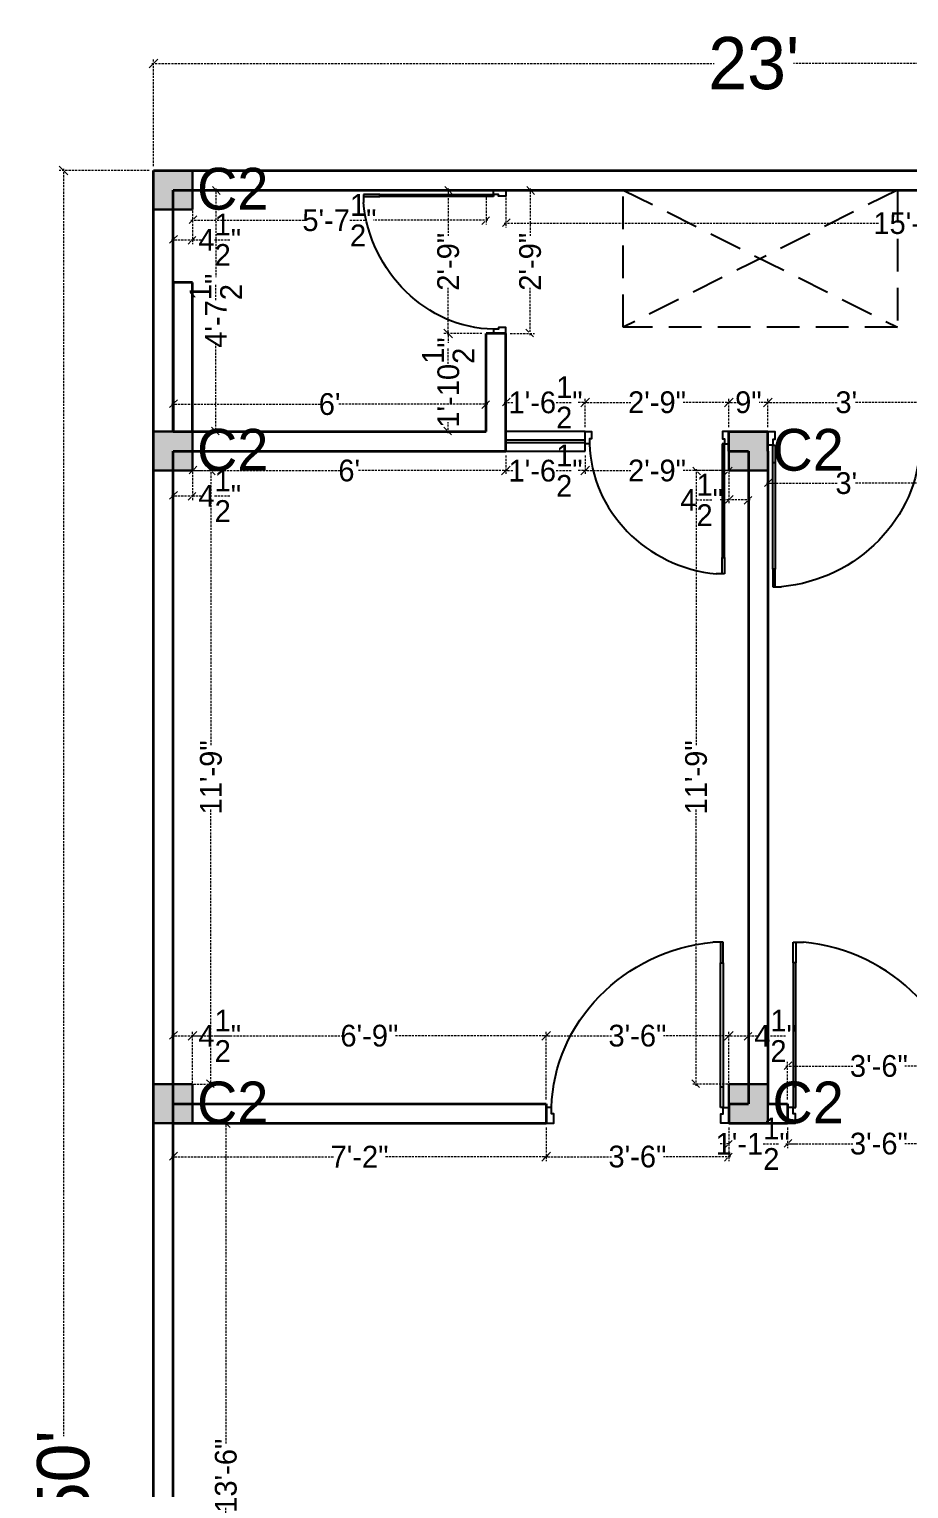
# Model space of a CAD drawing. Header units: millimetres. Extents: x -6808 to 215771, y -89660 to -16303.
# Drawn here: x 106639.7 to 106841.8, y -49730.4 to -49395 of the extents above; entities that cross this region are included whole.
import ezdxf

# ---------------------------------------------------------------- set-up
doc = ezdxf.new("R2010")
doc.units = ezdxf.units.MM
doc.header["$PDMODE"] = 35
doc.linetypes.add('ACAD_ISO10W100', pattern=[18, 12, -3, 0, -3])
doc.linetypes.add('DASHED', pattern=[0.75, 0.5, -0.25])
doc.layers.get('0').update_dxf_attribs({"color": 8})
for name, color, linetype, lineweight in [('col.center', 5, 'ACAD_ISO10W100', 15), ('column', 5, 'Continuous', 30), ('dim2', 6, 'Continuous', 20), ('Projection', 190, 'DASHED', 25), ('wall', 7, 'Continuous', 35), ('wokg dim', 152, 'DASHED', 18)]:
    doc.layers.add(name, color=color, linetype=linetype, lineweight=lineweight)
doc.layers.add('NET 01', color=8, linetype='Continuous')
doc.layers.add('WIN', color=5, linetype='Continuous')
doc.styles.add('SAJ', font='eurr____.ttf')
doc.dimstyles.new('SAJ', dxfattribs={"dimtxt": 5, "dimasz": 2, "dimexe": 1, "dimexo": 1, "dimgap": 0.09375, "dimtad": 0, "dimdec": 1, "dimzin": 0, "dimdsep": 46, "dimlunit": 4, "dimtxsty": 'SAJ', "dimblk": 'OBLIQUE', "dimcen": 0.125, "dimdle": 0.375, "dimadec": 0, "dimazin": 0, "dimtfac": 1, "dimtdec": 1, "dimtofl": 0, "dimtmove": 0, "dimatfit": 3, "dimldrblk": 'OBLIQUE', "dimfxl": 1, "dimtolj": 1, "dimtzin": 0, "dimlwd": 5, "dimlwe": 5, "dimarcsym": 1})

# ---------------------------------------------------------------- blocks, each defined once
blk = doc.blocks.new('QEWFWE')
at = {"layer": 'NET 01'}
for p, q in [((238503.45, 15011.85), (238503.45, 15015.77)), ((238503.45, 15015.77), (238505.41, 15015.77)), ((238503.98, 15015.77), (238503.98, 15011.85)), ((238503.98, 15011.85), (238503.45, 15011.85)), ((238503.45, 15011.85), (238503.45, 14988.32)), ((238503.98, 14988.32), (238503.98, 15011.85)), ((238503.45, 14988.32), (238503.45, 14984.4)), ((238503.98, 14988.32), (238503.45, 14988.32)), ((238503.98, 14984.4), (238503.98, 14988.32)), ((238503.45, 14984.4), (238503.98, 14984.4))]:
    blk.add_line(p, q, dxfattribs=at)
for points in [[(238503.45, 14984.4), (238502.4, 14984.4), (238502.4, 14981.4), (238503.9, 14981.4), (238503.9, 14982.9), (238503.9, 14983.2), (238503.45, 14983.2)], [(238536.02, 14984.4), (238537.07, 14984.4), (238537.07, 14981.4), (238535.57, 14981.4), (238535.57, 14982.9), (238535.57, 14983.2), (238536.02, 14983.2)]]:
    blk.add_lwpolyline(points, close=True, dxfattribs=at)
blk.add_ellipse((238504.18, 14985.62), major_axis=(-29.27, 13.54), ratio=0.925766, start_param=-2.718612, end_param=-1.204625, dxfattribs=at)
blk = doc.blocks.new('_Oblique')
at = {"color": 0, "linetype": 'ByBlock', "lineweight": -2}
blk.add_line((-0.5, -0.5), (0.5, 0.5), dxfattribs=at)
blk = doc.blocks.new('*D721')
at = {"layer": 'Defpoints', "color": 0, "transparency": 16777216}
for p in [(106647.54, -49427.41), (106668.22, -49427.41), (106668.22, -50027.41)]:
    blk.add_point(p, dxfattribs=at)
at = {"layer": 'dim2', "color": 0, "linetype": 'DASHED', "lineweight": 5, "transparency": 16777216}
for p, q in [((106667.22, -49427.41), (106646.54, -49427.41)), ((106647.54, -49427.04), (106647.54, -49718.32)), ((106647.54, -50027.79), (106647.54, -49736.51)), ((106667.22, -50027.41), (106646.54, -50027.41))]:
    blk.add_line(p, q, dxfattribs=at)
at = {"layer": 'dim2', "color": 0, "lineweight": 5, "transparency": 16777216, "xscale": 2, "yscale": 2, "zscale": 2}
for p, rotation in [((106647.54, -49427.41), 90), ((106647.54, -50027.41), 270)]:
    blk.add_blockref('_Oblique', p, dxfattribs=dict(at, rotation=rotation))
at = {"layer": 'dim2', "color": 0, "transparency": 16777216, "insert": (106647.54, -49727.41), "char_height": 12, "attachment_point": 5, "rotation": 90, "style": 'SAJ'}
blk.add_mtext("\\A1;50'", dxfattribs=at)
blk = doc.blocks.new('*D722')
at = {"layer": 'Defpoints', "color": 0, "transparency": 16777216}
for p in [(106944.22, -49402.83), (106668.22, -49427.41), (106944.22, -49427.41)]:
    blk.add_point(p, dxfattribs=at)
at = {"layer": 'dim2', "color": 0, "linetype": 'DASHED', "lineweight": 5, "transparency": 16777216}
for p, q in [((106667.85, -49402.83), (106797.12, -49402.83)), ((106668.22, -49426.41), (106668.22, -49401.83)), ((106944.6, -49402.83), (106815.32, -49402.83)), ((106944.22, -49426.41), (106944.22, -49401.83))]:
    blk.add_line(p, q, dxfattribs=at)
at = {"layer": 'dim2', "color": 0, "lineweight": 5, "transparency": 16777216, "xscale": 2, "yscale": 2, "zscale": 2, "rotation": 180}
blk.add_blockref('_Oblique', (106668.22, -49402.83), dxfattribs=at)
at = {"layer": 'dim2', "color": 0, "lineweight": 5, "transparency": 16777216, "xscale": 2, "yscale": 2, "zscale": 2}
blk.add_blockref('_Oblique', (106944.22, -49402.83), dxfattribs=at)
at = {"layer": 'dim2', "color": 0, "transparency": 16777216, "insert": (106806.22, -49402.83), "char_height": 12, "attachment_point": 5, "style": 'SAJ'}
blk.add_mtext("\\A1;23'", dxfattribs=at)
blk = doc.blocks.new('A$C32B276F4')
at = {"layer": 'column'}
blk.add_hatch(color=256, dxfattribs=at).paths.add_polyline_path([(9, 0), (9, 9), (0, 9), (0, 0)])
for p, q in [((0, 0), (0, 9)), ((0, 9), (9, 9)), ((9, 9), (9, 0)), ((9, 0), (0, 0))]:
    blk.add_line(p, q, dxfattribs=at)
at = {"layer": 'col.center', "linetype": 'ByBlock', "insert": (10.02, 9.59), "char_height": 9.6, "width": 293.6941, "attachment_point": 1, "style": 'SAJ'}
blk.add_mtext('\\A1;{\\fCentury Gothic|b0|i0|c0|p34;C2}', dxfattribs=at)
blk = doc.blocks.new('*D723')
at = {"layer": 'Defpoints', "color": 0, "transparency": 16777216}
for p in [(106672.72, -49496.41), (106677.22, -49496.41), (106677.22, -49502.19)]:
    blk.add_point(p, dxfattribs=at)
at = {"layer": 'wokg dim', "color": 0, "lineweight": 5, "transparency": 16777216}
for p, q in [((106672.72, -49497.41), (106672.72, -49503.19)), ((106677.22, -49497.41), (106677.22, -49503.19)), ((106672.35, -49502.19), (106677.22, -49502.19)), ((106677.22, -49502.19), (106679.22, -49502.19))]:
    blk.add_line(p, q, dxfattribs=at)
at = {"layer": 'wokg dim', "color": 0, "lineweight": 5, "transparency": 16777216, "xscale": 2, "yscale": 2, "zscale": 2, "rotation": 180}
blk.add_blockref('_Oblique', (106672.72, -49502.19), dxfattribs=at)
at = {"layer": 'wokg dim', "color": 0, "lineweight": 5, "transparency": 16777216, "xscale": 2, "yscale": 2, "zscale": 2}
blk.add_blockref('_Oblique', (106677.22, -49502.19), dxfattribs=at)
at = {"layer": 'wokg dim', "color": 0, "transparency": 16777216, "insert": (106683.47, -49502.19), "char_height": 5, "attachment_point": 5, "style": 'SAJ'}
blk.add_mtext('\\A1;4{\\H1.000000x;\\S1/2;}"', dxfattribs=at)
blk = doc.blocks.new('*D724')
at = {"layer": 'Defpoints', "color": 0, "transparency": 16777216}
for p in [(106677.22, -49491.91), (106749.22, -49491.91), (106749.22, -49496.41)]:
    blk.add_point(p, dxfattribs=at)
at = {"layer": 'wokg dim', "color": 0, "lineweight": 5, "transparency": 16777216}
for p, q in [((106677.22, -49492.91), (106677.22, -49497.41)), ((106749.22, -49492.91), (106749.22, -49497.41)), ((106676.85, -49496.41), (106711.16, -49496.41)), ((106749.6, -49496.41), (106715.29, -49496.41))]:
    blk.add_line(p, q, dxfattribs=at)
at = {"layer": 'wokg dim', "color": 0, "lineweight": 5, "transparency": 16777216, "xscale": 2, "yscale": 2, "zscale": 2, "rotation": 180}
blk.add_blockref('_Oblique', (106677.22, -49496.41), dxfattribs=at)
at = {"layer": 'wokg dim', "color": 0, "lineweight": 5, "transparency": 16777216, "xscale": 2, "yscale": 2, "zscale": 2}
blk.add_blockref('_Oblique', (106749.22, -49496.41), dxfattribs=at)
at = {"layer": 'wokg dim', "color": 0, "transparency": 16777216, "insert": (106713.22, -49496.41), "char_height": 5, "attachment_point": 5, "style": 'SAJ'}
blk.add_mtext("\\A1;6'", dxfattribs=at)
blk = doc.blocks.new('*D725')
at = {"layer": 'Defpoints', "color": 0, "transparency": 16777216}
for p in [(106749.22, -49491.91), (106767.47, -49491.91), (106749.22, -49496.41)]:
    blk.add_point(p, dxfattribs=at)
at = {"layer": 'wokg dim', "color": 0, "lineweight": 5, "transparency": 16777216}
for p, q in [((106749.22, -49492.91), (106749.22, -49497.41)), ((106767.47, -49492.91), (106767.47, -49497.41)), ((106748.85, -49496.41), (106751.01, -49496.41)), ((106767.85, -49496.41), (106765.68, -49496.41))]:
    blk.add_line(p, q, dxfattribs=at)
at = {"layer": 'wokg dim', "color": 0, "lineweight": 5, "transparency": 16777216, "xscale": 2, "yscale": 2, "zscale": 2, "rotation": 180}
blk.add_blockref('_Oblique', (106749.22, -49496.41), dxfattribs=at)
at = {"layer": 'wokg dim', "color": 0, "lineweight": 5, "transparency": 16777216, "xscale": 2, "yscale": 2, "zscale": 2}
blk.add_blockref('_Oblique', (106767.47, -49496.41), dxfattribs=at)
at = {"layer": 'wokg dim', "color": 0, "transparency": 16777216, "insert": (106758.35, -49496.41), "char_height": 5, "attachment_point": 5, "style": 'SAJ'}
blk.add_mtext('\\A1;1\'-6{\\H1.000000x;\\S1/2;}"', dxfattribs=at)
blk = doc.blocks.new('*D726')
at = {"layer": 'Defpoints', "color": 0, "transparency": 16777216}
for p in [(106672.72, -49479.07), (106744.72, -49479.07), (106744.72, -49481.14)]:
    blk.add_point(p, dxfattribs=at)
at = {"layer": 'wokg dim', "color": 0, "lineweight": 5, "transparency": 16777216}
for p, q in [((106672.72, -49480.07), (106672.72, -49482.14)), ((106744.72, -49480.07), (106744.72, -49482.14)), ((106672.35, -49481.14), (106706.66, -49481.14)), ((106745.1, -49481.14), (106710.79, -49481.14))]:
    blk.add_line(p, q, dxfattribs=at)
at = {"layer": 'wokg dim', "color": 0, "lineweight": 5, "transparency": 16777216, "xscale": 2, "yscale": 2, "zscale": 2, "rotation": 180}
blk.add_blockref('_Oblique', (106672.72, -49481.14), dxfattribs=at)
at = {"layer": 'wokg dim', "color": 0, "lineweight": 5, "transparency": 16777216, "xscale": 2, "yscale": 2, "zscale": 2}
blk.add_blockref('_Oblique', (106744.72, -49481.14), dxfattribs=at)
at = {"layer": 'wokg dim', "color": 0, "transparency": 16777216, "insert": (106708.72, -49481.14), "char_height": 5, "attachment_point": 5, "style": 'SAJ'}
blk.add_mtext("\\A1;6'", dxfattribs=at)
blk = doc.blocks.new('*D727')
at = {"layer": 'Defpoints', "color": 0, "transparency": 16777216}
for p in [(106680.44, -49431.91), (106680.44, -49487.41), (106682.56, -49487.41)]:
    blk.add_point(p, dxfattribs=at)
at = {"layer": 'wokg dim', "color": 0, "lineweight": 5, "transparency": 16777216}
for p, q in [((106681.44, -49431.91), (106683.56, -49431.91)), ((106682.56, -49431.54), (106682.56, -49451.92)), ((106682.56, -49487.79), (106682.56, -49467.41)), ((106681.44, -49487.41), (106683.56, -49487.41))]:
    blk.add_line(p, q, dxfattribs=at)
at = {"layer": 'wokg dim', "color": 0, "lineweight": 5, "transparency": 16777216, "xscale": 2, "yscale": 2, "zscale": 2}
for p, rotation in [((106682.56, -49431.91), 90), ((106682.56, -49487.41), 270)]:
    blk.add_blockref('_Oblique', p, dxfattribs=dict(at, rotation=rotation))
at = {"layer": 'wokg dim', "color": 0, "transparency": 16777216, "insert": (106682.56, -49459.66), "char_height": 5, "attachment_point": 5, "rotation": 90, "style": 'SAJ'}
blk.add_mtext('\\A1;4\'-7{\\H1.000000x;\\S1/2;}"', dxfattribs=at)
blk = doc.blocks.new('*D728')
at = {"layer": 'Defpoints', "color": 0, "transparency": 16777216}
for p in [(106744.72, -49464.91), (106735.99, -49487.41), (106744.72, -49487.41)]:
    blk.add_point(p, dxfattribs=at)
at = {"layer": 'wokg dim', "color": 0, "lineweight": 5, "transparency": 16777216}
for p, q in [((106743.72, -49464.91), (106734.99, -49464.91)), ((106735.99, -49464.54), (106735.99, -49467.07)), ((106735.99, -49487.79), (106735.99, -49485.26)), ((106743.72, -49487.41), (106734.99, -49487.41))]:
    blk.add_line(p, q, dxfattribs=at)
at = {"layer": 'wokg dim', "color": 0, "lineweight": 5, "transparency": 16777216, "xscale": 2, "yscale": 2, "zscale": 2}
for p, rotation in [((106735.99, -49464.91), 90), ((106735.99, -49487.41), 270)]:
    blk.add_blockref('_Oblique', p, dxfattribs=dict(at, rotation=rotation))
at = {"layer": 'wokg dim', "color": 0, "transparency": 16777216, "insert": (106735.99, -49476.16), "char_height": 5, "attachment_point": 5, "rotation": 90, "style": 'SAJ'}
blk.add_mtext('\\A1;1\'-10{\\H1.000000x;\\S1/2;}"', dxfattribs=at)
blk = doc.blocks.new('*D729')
at = {"layer": 'Defpoints', "color": 0, "transparency": 16777216}
for p in [(106735.99, -49431.91), (106744.72, -49431.91), (106744.72, -49464.91)]:
    blk.add_point(p, dxfattribs=at)
at = {"layer": 'wokg dim', "color": 0, "lineweight": 5, "transparency": 16777216}
for p, q in [((106743.72, -49431.91), (106734.99, -49431.91)), ((106735.99, -49431.54), (106735.99, -49442.43)), ((106735.99, -49465.29), (106735.99, -49454.4)), ((106743.72, -49464.91), (106734.99, -49464.91))]:
    blk.add_line(p, q, dxfattribs=at)
at = {"layer": 'wokg dim', "color": 0, "lineweight": 5, "transparency": 16777216, "xscale": 2, "yscale": 2, "zscale": 2}
for p, rotation in [((106735.99, -49431.91), 90), ((106735.99, -49464.91), 270)]:
    blk.add_blockref('_Oblique', p, dxfattribs=dict(at, rotation=rotation))
at = {"layer": 'wokg dim', "color": 0, "transparency": 16777216, "insert": (106735.99, -49448.41), "char_height": 5, "attachment_point": 5, "rotation": 90, "style": 'SAJ'}
blk.add_mtext('\\A1;2\'-9"', dxfattribs=at)
blk = doc.blocks.new('*D730')
at = {"layer": 'Defpoints', "color": 0, "transparency": 16777216}
for p in [(106677.22, -49431.91), (106744.72, -49431.91), (106677.22, -49438.85)]:
    blk.add_point(p, dxfattribs=at)
at = {"layer": 'wokg dim', "color": 0, "lineweight": 5, "transparency": 16777216}
for p, q in [((106677.22, -49432.91), (106677.22, -49439.85)), ((106744.72, -49432.91), (106744.72, -49439.85)), ((106676.85, -49438.85), (106703.18, -49438.85)), ((106745.1, -49438.85), (106718.77, -49438.85))]:
    blk.add_line(p, q, dxfattribs=at)
at = {"layer": 'wokg dim', "color": 0, "lineweight": 5, "transparency": 16777216, "xscale": 2, "yscale": 2, "zscale": 2, "rotation": 180}
blk.add_blockref('_Oblique', (106677.22, -49438.85), dxfattribs=at)
at = {"layer": 'wokg dim', "color": 0, "lineweight": 5, "transparency": 16777216, "xscale": 2, "yscale": 2, "zscale": 2}
blk.add_blockref('_Oblique', (106744.72, -49438.85), dxfattribs=at)
at = {"layer": 'wokg dim', "color": 0, "transparency": 16777216, "insert": (106710.97, -49438.85), "char_height": 5, "attachment_point": 5, "style": 'SAJ'}
blk.add_mtext('\\A1;5\'-7{\\H1.000000x;\\S1/2;}"', dxfattribs=at)
blk = doc.blocks.new('*D731')
at = {"layer": 'Defpoints', "color": 0, "transparency": 16777216}
for p in [(106672.72, -49436.41), (106677.22, -49436.41), (106677.22, -49443.34)]:
    blk.add_point(p, dxfattribs=at)
at = {"layer": 'wokg dim', "color": 0, "lineweight": 5, "transparency": 16777216}
for p, q in [((106672.72, -49437.41), (106672.72, -49444.34)), ((106677.22, -49437.41), (106677.22, -49444.34)), ((106672.35, -49443.34), (106677.22, -49443.34)), ((106677.22, -49443.34), (106679.22, -49443.34))]:
    blk.add_line(p, q, dxfattribs=at)
at = {"layer": 'wokg dim', "color": 0, "lineweight": 5, "transparency": 16777216, "xscale": 2, "yscale": 2, "zscale": 2, "rotation": 180}
blk.add_blockref('_Oblique', (106672.72, -49443.34), dxfattribs=at)
at = {"layer": 'wokg dim', "color": 0, "lineweight": 5, "transparency": 16777216, "xscale": 2, "yscale": 2, "zscale": 2}
blk.add_blockref('_Oblique', (106677.22, -49443.34), dxfattribs=at)
at = {"layer": 'wokg dim', "color": 0, "transparency": 16777216, "insert": (106683.47, -49443.34), "char_height": 5, "attachment_point": 5, "style": 'SAJ'}
blk.add_mtext('\\A1;4{\\H1.000000x;\\S1/2;}"', dxfattribs=at)
blk = doc.blocks.new('*D732')
at = {"layer": 'Defpoints', "color": 0, "transparency": 16777216}
for p in [(106749.22, -49431.91), (106935.22, -49431.91), (106749.22, -49439.55)]:
    blk.add_point(p, dxfattribs=at)
at = {"layer": 'wokg dim', "color": 0, "lineweight": 5, "transparency": 16777216}
for p, q in [((106749.22, -49432.91), (106749.22, -49440.55)), ((106935.22, -49432.91), (106935.22, -49440.55)), ((106748.85, -49439.55), (106834.94, -49439.55)), ((106935.6, -49439.55), (106849.51, -49439.55))]:
    blk.add_line(p, q, dxfattribs=at)
at = {"layer": 'wokg dim', "color": 0, "lineweight": 5, "transparency": 16777216, "xscale": 2, "yscale": 2, "zscale": 2}
for p, rotation in [((106749.22, -49439.55), 179.9999999999976), ((106935.22, -49439.55), 359.9999999999978)]:
    blk.add_blockref('_Oblique', p, dxfattribs=dict(at, rotation=rotation))
at = {"layer": 'wokg dim', "color": 0, "transparency": 16777216, "insert": (106842.22, -49439.55), "char_height": 5, "attachment_point": 5, "style": 'SAJ'}
blk.add_mtext('\\A1;15\'-6"', dxfattribs=at)
blk = doc.blocks.new('*D737')
at = {"layer": 'Defpoints', "color": 0, "transparency": 16777216}
for p in [(106845.47, -49480.72), (106809.47, -49487.41), (106845.47, -49487.41)]:
    blk.add_point(p, dxfattribs=at)
at = {"layer": 'wokg dim', "color": 0, "lineweight": 5, "transparency": 16777216}
for p, q in [((106809.47, -49486.41), (106809.47, -49479.72)), ((106845.47, -49486.41), (106845.47, -49479.72)), ((106809.1, -49480.72), (106825.39, -49480.72)), ((106845.85, -49480.72), (106829.56, -49480.72))]:
    blk.add_line(p, q, dxfattribs=at)
at = {"layer": 'wokg dim', "color": 0, "lineweight": 5, "transparency": 16777216, "xscale": 2, "yscale": 2, "zscale": 2, "rotation": 180}
blk.add_blockref('_Oblique', (106809.47, -49480.72), dxfattribs=at)
at = {"layer": 'wokg dim', "color": 0, "lineweight": 5, "transparency": 16777216, "xscale": 2, "yscale": 2, "zscale": 2}
blk.add_blockref('_Oblique', (106845.47, -49480.72), dxfattribs=at)
at = {"layer": 'wokg dim', "color": 0, "transparency": 16777216, "insert": (106827.47, -49480.72), "char_height": 5, "attachment_point": 5, "style": 'SAJ'}
blk.add_mtext("\\A1;3'", dxfattribs=at)
blk = doc.blocks.new('*D738')
at = {"layer": 'Defpoints', "color": 0, "transparency": 16777216}
for p in [(106809.47, -49480.72), (106800.47, -49487.41), (106809.47, -49487.41)]:
    blk.add_point(p, dxfattribs=at)
at = {"layer": 'wokg dim', "color": 0, "lineweight": 5, "transparency": 16777216}
for p, q in [((106800.47, -49486.41), (106800.47, -49479.72)), ((106809.47, -49486.41), (106809.47, -49479.72)), ((106800.1, -49480.72), (106802.5, -49480.72)), ((106809.85, -49480.72), (106807.44, -49480.72))]:
    blk.add_line(p, q, dxfattribs=at)
at = {"layer": 'wokg dim', "color": 0, "lineweight": 5, "transparency": 16777216, "xscale": 2, "yscale": 2, "zscale": 2, "rotation": 180}
blk.add_blockref('_Oblique', (106800.47, -49480.72), dxfattribs=at)
at = {"layer": 'wokg dim', "color": 0, "lineweight": 5, "transparency": 16777216, "xscale": 2, "yscale": 2, "zscale": 2}
blk.add_blockref('_Oblique', (106809.47, -49480.72), dxfattribs=at)
at = {"layer": 'wokg dim', "color": 0, "transparency": 16777216, "insert": (106804.97, -49480.72), "char_height": 5, "attachment_point": 5, "style": 'SAJ'}
blk.add_mtext('\\A1;9"', dxfattribs=at)
blk = doc.blocks.new('*D739')
at = {"layer": 'Defpoints', "color": 0, "transparency": 16777216}
for p in [(106800.47, -49480.72), (106767.47, -49487.41), (106800.47, -49487.41)]:
    blk.add_point(p, dxfattribs=at)
at = {"layer": 'wokg dim', "color": 0, "lineweight": 5, "transparency": 16777216}
for p, q in [((106767.47, -49486.41), (106767.47, -49479.72)), ((106800.47, -49486.41), (106800.47, -49479.72)), ((106767.1, -49480.72), (106777.99, -49480.72)), ((106800.85, -49480.72), (106789.95, -49480.72))]:
    blk.add_line(p, q, dxfattribs=at)
at = {"layer": 'wokg dim', "color": 0, "lineweight": 5, "transparency": 16777216, "xscale": 2, "yscale": 2, "zscale": 2, "rotation": 180}
blk.add_blockref('_Oblique', (106767.47, -49480.72), dxfattribs=at)
at = {"layer": 'wokg dim', "color": 0, "lineweight": 5, "transparency": 16777216, "xscale": 2, "yscale": 2, "zscale": 2}
blk.add_blockref('_Oblique', (106800.47, -49480.72), dxfattribs=at)
at = {"layer": 'wokg dim', "color": 0, "transparency": 16777216, "insert": (106783.97, -49480.72), "char_height": 5, "attachment_point": 5, "style": 'SAJ'}
blk.add_mtext('\\A1;2\'-9"', dxfattribs=at)
blk = doc.blocks.new('*D740')
at = {"layer": 'Defpoints', "color": 0, "transparency": 16777216}
for p in [(106767.47, -49480.72), (106749.22, -49487.41), (106767.47, -49487.41)]:
    blk.add_point(p, dxfattribs=at)
at = {"layer": 'wokg dim', "color": 0, "lineweight": 5, "transparency": 16777216}
for p, q in [((106749.22, -49486.41), (106749.22, -49479.72)), ((106767.47, -49486.41), (106767.47, -49479.72)), ((106748.85, -49480.72), (106751.01, -49480.72)), ((106767.85, -49480.72), (106765.68, -49480.72))]:
    blk.add_line(p, q, dxfattribs=at)
at = {"layer": 'wokg dim', "color": 0, "lineweight": 5, "transparency": 16777216, "xscale": 2, "yscale": 2, "zscale": 2, "rotation": 180}
blk.add_blockref('_Oblique', (106749.22, -49480.72), dxfattribs=at)
at = {"layer": 'wokg dim', "color": 0, "lineweight": 5, "transparency": 16777216, "xscale": 2, "yscale": 2, "zscale": 2}
blk.add_blockref('_Oblique', (106767.47, -49480.72), dxfattribs=at)
at = {"layer": 'wokg dim', "color": 0, "transparency": 16777216, "insert": (106758.35, -49480.72), "char_height": 5, "attachment_point": 5, "style": 'SAJ'}
blk.add_mtext('\\A1;1\'-6{\\H1.000000x;\\S1/2;}"', dxfattribs=at)
blk = doc.blocks.new('*D741')
at = {"layer": 'Defpoints', "color": 0, "transparency": 16777216}
for p in [(106749.22, -49431.91), (106749.22, -49464.91), (106754.82, -49464.91)]:
    blk.add_point(p, dxfattribs=at)
at = {"layer": 'wokg dim', "color": 0, "lineweight": 5, "transparency": 16777216}
for p, q in [((106750.22, -49431.91), (106755.82, -49431.91)), ((106754.82, -49431.54), (106754.82, -49442.43)), ((106754.82, -49465.29), (106754.82, -49454.4)), ((106750.22, -49464.91), (106755.82, -49464.91))]:
    blk.add_line(p, q, dxfattribs=at)
at = {"layer": 'wokg dim', "color": 0, "lineweight": 5, "transparency": 16777216, "xscale": 2, "yscale": 2, "zscale": 2}
for p, rotation in [((106754.82, -49431.91), 90), ((106754.82, -49464.91), 270)]:
    blk.add_blockref('_Oblique', p, dxfattribs=dict(at, rotation=rotation))
at = {"layer": 'wokg dim', "color": 0, "transparency": 16777216, "insert": (106754.82, -49448.41), "char_height": 5, "attachment_point": 5, "rotation": 90, "style": 'SAJ'}
blk.add_mtext('\\A1;2\'-9"', dxfattribs=at)
blk = doc.blocks.new('*D742')
at = {"layer": 'Defpoints', "color": 0, "transparency": 16777216}
for p in [(106767.47, -49491.91), (106800.47, -49491.91), (106800.47, -49496.41)]:
    blk.add_point(p, dxfattribs=at)
at = {"layer": 'wokg dim', "color": 0, "lineweight": 5, "transparency": 16777216}
for p, q in [((106767.47, -49492.91), (106767.47, -49497.41)), ((106800.47, -49492.91), (106800.47, -49497.41)), ((106767.1, -49496.41), (106777.99, -49496.41)), ((106800.85, -49496.41), (106789.95, -49496.41))]:
    blk.add_line(p, q, dxfattribs=at)
at = {"layer": 'wokg dim', "color": 0, "lineweight": 5, "transparency": 16777216, "xscale": 2, "yscale": 2, "zscale": 2, "rotation": 180}
blk.add_blockref('_Oblique', (106767.47, -49496.41), dxfattribs=at)
at = {"layer": 'wokg dim', "color": 0, "lineweight": 5, "transparency": 16777216, "xscale": 2, "yscale": 2, "zscale": 2}
blk.add_blockref('_Oblique', (106800.47, -49496.41), dxfattribs=at)
at = {"layer": 'wokg dim', "color": 0, "transparency": 16777216, "insert": (106783.97, -49496.41), "char_height": 5, "attachment_point": 5, "style": 'SAJ'}
blk.add_mtext('\\A1;2\'-9"', dxfattribs=at)
blk = doc.blocks.new('*D743')
at = {"layer": 'Defpoints', "color": 0, "transparency": 16777216}
for p in [(106804.97, -49496.41), (106792.97, -49637.41), (106804.97, -49637.41)]:
    blk.add_point(p, dxfattribs=at)
at = {"layer": 'wokg dim', "color": 0, "lineweight": 5, "transparency": 16777216}
for p, q in [((106803.97, -49496.41), (106791.97, -49496.41)), ((106792.97, -49496.04), (106792.97, -49559.63)), ((106792.97, -49637.79), (106792.97, -49574.2)), ((106803.97, -49637.41), (106791.97, -49637.41))]:
    blk.add_line(p, q, dxfattribs=at)
at = {"layer": 'wokg dim', "color": 0, "lineweight": 5, "transparency": 16777216, "xscale": 2, "yscale": 2, "zscale": 2}
for p, rotation in [((106792.97, -49496.41), 90), ((106792.97, -49637.41), 270)]:
    blk.add_blockref('_Oblique', p, dxfattribs=dict(at, rotation=rotation))
at = {"layer": 'wokg dim', "color": 0, "transparency": 16777216, "insert": (106792.97, -49566.91), "char_height": 5, "attachment_point": 5, "rotation": 90, "style": 'SAJ'}
blk.add_mtext('\\A1;11\'-9"', dxfattribs=at)
blk = doc.blocks.new('*D744')
at = {"layer": 'Defpoints', "color": 0, "transparency": 16777216}
for p in [(106804.97, -49626.3), (106800.47, -49637.41), (106804.97, -49637.41)]:
    blk.add_point(p, dxfattribs=at)
at = {"layer": 'wokg dim', "color": 0, "lineweight": 5, "transparency": 16777216}
for p, q in [((106800.1, -49626.3), (106804.97, -49626.3)), ((106800.47, -49636.41), (106800.47, -49625.3)), ((106804.97, -49636.41), (106804.97, -49625.3)), ((106804.97, -49626.3), (106806.97, -49626.3))]:
    blk.add_line(p, q, dxfattribs=at)
at = {"layer": 'wokg dim', "color": 0, "lineweight": 5, "transparency": 16777216, "xscale": 2, "yscale": 2, "zscale": 2, "rotation": 180}
blk.add_blockref('_Oblique', (106800.47, -49626.3), dxfattribs=at)
at = {"layer": 'wokg dim', "color": 0, "lineweight": 5, "transparency": 16777216, "xscale": 2, "yscale": 2, "zscale": 2}
blk.add_blockref('_Oblique', (106804.97, -49626.3), dxfattribs=at)
at = {"layer": 'wokg dim', "color": 0, "transparency": 16777216, "insert": (106811.22, -49626.3), "char_height": 5, "attachment_point": 5, "style": 'SAJ'}
blk.add_mtext('\\A1;4{\\H1.000000x;\\S1/2;}"', dxfattribs=at)
blk = doc.blocks.new('*D745')
at = {"layer": 'Defpoints', "color": 0, "transparency": 16777216}
for p in [(106800.47, -49626.3), (106758.47, -49641.91), (106800.47, -49641.91)]:
    blk.add_point(p, dxfattribs=at)
at = {"layer": 'wokg dim', "color": 0, "lineweight": 5, "transparency": 16777216}
for p, q in [((106758.1, -49626.3), (106773.49, -49626.3)), ((106758.47, -49640.91), (106758.47, -49625.3)), ((106800.85, -49626.3), (106785.45, -49626.3)), ((106800.47, -49640.91), (106800.47, -49625.3))]:
    blk.add_line(p, q, dxfattribs=at)
at = {"layer": 'wokg dim', "color": 0, "lineweight": 5, "transparency": 16777216, "xscale": 2, "yscale": 2, "zscale": 2, "rotation": 180}
blk.add_blockref('_Oblique', (106758.47, -49626.3), dxfattribs=at)
at = {"layer": 'wokg dim', "color": 0, "lineweight": 5, "transparency": 16777216, "xscale": 2, "yscale": 2, "zscale": 2}
blk.add_blockref('_Oblique', (106800.47, -49626.3), dxfattribs=at)
at = {"layer": 'wokg dim', "color": 0, "transparency": 16777216, "insert": (106779.47, -49626.3), "char_height": 5, "attachment_point": 5, "style": 'SAJ'}
blk.add_mtext('\\A1;3\'-6"', dxfattribs=at)
blk = doc.blocks.new('*D746')
at = {"layer": 'Defpoints', "color": 0, "transparency": 16777216}
for p in [(106677.22, -49626.3), (106677.22, -49641.91), (106758.47, -49641.91)]:
    blk.add_point(p, dxfattribs=at)
at = {"layer": 'wokg dim', "color": 0, "lineweight": 5, "transparency": 16777216}
for p, q in [((106676.85, -49626.3), (106711.88, -49626.3)), ((106677.22, -49640.91), (106677.22, -49625.3)), ((106758.85, -49626.3), (106723.81, -49626.3)), ((106758.47, -49640.91), (106758.47, -49625.3))]:
    blk.add_line(p, q, dxfattribs=at)
at = {"layer": 'wokg dim', "color": 0, "lineweight": 5, "transparency": 16777216, "xscale": 2, "yscale": 2, "zscale": 2}
for p, rotation in [((106677.22, -49626.3), 179.9999999999897), ((106758.47, -49626.3), 359.9999999999897)]:
    blk.add_blockref('_Oblique', p, dxfattribs=dict(at, rotation=rotation))
at = {"layer": 'wokg dim', "color": 0, "transparency": 16777216, "insert": (106717.85, -49626.3), "char_height": 5, "attachment_point": 5, "style": 'SAJ'}
blk.add_mtext('\\A1;6\'-9"', dxfattribs=at)
blk = doc.blocks.new('*D747')
at = {"layer": 'Defpoints', "color": 0, "transparency": 16777216}
for p in [(106677.22, -49626.3), (106672.72, -49637.41), (106677.22, -49637.41)]:
    blk.add_point(p, dxfattribs=at)
at = {"layer": 'wokg dim', "color": 0, "lineweight": 5, "transparency": 16777216}
for p, q in [((106672.35, -49626.3), (106677.22, -49626.3)), ((106672.72, -49636.41), (106672.72, -49625.3)), ((106677.22, -49636.41), (106677.22, -49625.3)), ((106677.22, -49626.3), (106679.22, -49626.3))]:
    blk.add_line(p, q, dxfattribs=at)
at = {"layer": 'wokg dim', "color": 0, "lineweight": 5, "transparency": 16777216, "xscale": 2, "yscale": 2, "zscale": 2, "rotation": 180}
blk.add_blockref('_Oblique', (106672.72, -49626.3), dxfattribs=at)
at = {"layer": 'wokg dim', "color": 0, "lineweight": 5, "transparency": 16777216, "xscale": 2, "yscale": 2, "zscale": 2}
blk.add_blockref('_Oblique', (106677.22, -49626.3), dxfattribs=at)
at = {"layer": 'wokg dim', "color": 0, "transparency": 16777216, "insert": (106683.47, -49626.3), "char_height": 5, "attachment_point": 5, "style": 'SAJ'}
blk.add_mtext('\\A1;4{\\H1.000000x;\\S1/2;}"', dxfattribs=at)
blk = doc.blocks.new('*D748')
at = {"layer": 'Defpoints', "color": 0, "transparency": 16777216}
for p in [(106672.72, -49496.41), (106681.45, -49496.41), (106672.72, -49637.41)]:
    blk.add_point(p, dxfattribs=at)
at = {"layer": 'wokg dim', "color": 0, "lineweight": 5, "transparency": 16777216}
for p, q in [((106673.72, -49496.41), (106682.45, -49496.41)), ((106681.45, -49496.04), (106681.45, -49559.63)), ((106681.45, -49637.79), (106681.45, -49574.2)), ((106673.72, -49637.41), (106682.45, -49637.41))]:
    blk.add_line(p, q, dxfattribs=at)
at = {"layer": 'wokg dim', "color": 0, "lineweight": 5, "transparency": 16777216, "xscale": 2, "yscale": 2, "zscale": 2}
for p, rotation in [((106681.45, -49496.41), 90), ((106681.45, -49637.41), 270)]:
    blk.add_blockref('_Oblique', p, dxfattribs=dict(at, rotation=rotation))
at = {"layer": 'wokg dim', "color": 0, "transparency": 16777216, "insert": (106681.45, -49566.91), "char_height": 5, "attachment_point": 5, "rotation": 90, "style": 'SAJ'}
blk.add_mtext('\\A1;11\'-9"', dxfattribs=at)
blk = doc.blocks.new('*D749')
at = {"layer": 'Defpoints', "color": 0, "transparency": 16777216}
for p in [(106800.47, -49496.41), (106804.97, -49496.41), (106800.47, -49503.14)]:
    blk.add_point(p, dxfattribs=at)
at = {"layer": 'wokg dim', "color": 0, "lineweight": 5, "transparency": 16777216}
for p, q in [((106800.47, -49497.41), (106800.47, -49504.14)), ((106804.97, -49497.41), (106804.97, -49504.14)), ((106800.47, -49503.14), (106798.47, -49503.14)), ((106805.35, -49503.14), (106800.47, -49503.14))]:
    blk.add_line(p, q, dxfattribs=at)
at = {"layer": 'wokg dim', "color": 0, "lineweight": 5, "transparency": 16777216, "xscale": 2, "yscale": 2, "zscale": 2}
for p, rotation in [((106800.47, -49503.14), 179.9999999998147), ((106804.97, -49503.14), 359.9999999998147)]:
    blk.add_blockref('_Oblique', p, dxfattribs=dict(at, rotation=rotation))
at = {"layer": 'wokg dim', "color": 0, "transparency": 16777216, "insert": (106794.23, -49503.14), "char_height": 5, "attachment_point": 5, "style": 'SAJ'}
blk.add_mtext('\\A1;4{\\H1.000000x;\\S1/2;}"', dxfattribs=at)
blk = doc.blocks.new('*D792')
at = {"layer": 'Defpoints', "color": 0, "transparency": 16777216}
for p in [(106809.47, -49491.91), (106845.47, -49491.91), (106809.47, -49499.31)]:
    blk.add_point(p, dxfattribs=at)
at = {"layer": 'wokg dim', "color": 0, "lineweight": 5, "transparency": 16777216}
for p, q in [((106809.47, -49492.91), (106809.47, -49500.31)), ((106845.47, -49492.91), (106845.47, -49500.31)), ((106809.1, -49499.31), (106825.39, -49499.31)), ((106845.85, -49499.31), (106829.56, -49499.31))]:
    blk.add_line(p, q, dxfattribs=at)
at = {"layer": 'wokg dim', "color": 0, "lineweight": 5, "transparency": 16777216, "xscale": 2, "yscale": 2, "zscale": 2}
for p, rotation in [((106809.47, -49499.31), 179.9999999998147), ((106845.47, -49499.31), 359.9999999998147)]:
    blk.add_blockref('_Oblique', p, dxfattribs=dict(at, rotation=rotation))
at = {"layer": 'wokg dim', "color": 0, "transparency": 16777216, "insert": (106827.47, -49499.31), "char_height": 5, "attachment_point": 5, "style": 'SAJ'}
blk.add_mtext("\\A1;3'", dxfattribs=at)
blk = doc.blocks.new('*D796')
at = {"layer": 'Defpoints', "color": 0, "transparency": 16777216}
for p in [(106813.97, -49633.26), (106813.97, -49641.91), (106855.97, -49641.91)]:
    blk.add_point(p, dxfattribs=at)
at = {"layer": 'wokg dim', "color": 0, "lineweight": 5, "transparency": 16777216}
for p, q in [((106813.6, -49633.26), (106828.99, -49633.26)), ((106813.97, -49640.91), (106813.97, -49632.26)), ((106856.35, -49633.26), (106840.95, -49633.26)), ((106855.97, -49640.91), (106855.97, -49632.26))]:
    blk.add_line(p, q, dxfattribs=at)
at = {"layer": 'wokg dim', "color": 0, "lineweight": 5, "transparency": 16777216, "xscale": 2, "yscale": 2, "zscale": 2}
for p, rotation in [((106813.97, -49633.26), 180.0000000000099), ((106855.97, -49633.26), 9.9121e-12)]:
    blk.add_blockref('_Oblique', p, dxfattribs=dict(at, rotation=rotation))
at = {"layer": 'wokg dim', "color": 0, "transparency": 16777216, "insert": (106834.97, -49633.26), "char_height": 5, "attachment_point": 5, "style": 'SAJ'}
blk.add_mtext('\\A1;3\'-6"', dxfattribs=at)
blk = doc.blocks.new('*D798')
at = {"layer": 'Defpoints', "color": 0, "transparency": 16777216}
for p in [(106813.97, -49646.41), (106855.97, -49646.41), (106813.97, -49651.11)]:
    blk.add_point(p, dxfattribs=at)
at = {"layer": 'wokg dim', "color": 0, "lineweight": 5, "transparency": 16777216}
for p, q in [((106813.97, -49647.41), (106813.97, -49652.11)), ((106855.97, -49647.41), (106855.97, -49652.11)), ((106813.6, -49651.11), (106828.99, -49651.11)), ((106856.35, -49651.11), (106840.95, -49651.11))]:
    blk.add_line(p, q, dxfattribs=at)
at = {"layer": 'wokg dim', "color": 0, "lineweight": 5, "transparency": 16777216, "xscale": 2, "yscale": 2, "zscale": 2}
for p, rotation in [((106813.97, -49651.11), 180.0000000023921), ((106855.97, -49651.11), 2.3920865e-09)]:
    blk.add_blockref('_Oblique', p, dxfattribs=dict(at, rotation=rotation))
at = {"layer": 'wokg dim', "color": 0, "transparency": 16777216, "insert": (106834.97, -49651.11), "char_height": 5, "attachment_point": 5, "rotation": 0, "style": 'SAJ'}
blk.add_mtext('\\A1;3\'-6"', dxfattribs=at)
blk = doc.blocks.new('*D752')
at = {"layer": 'Defpoints', "color": 0, "transparency": 16777216}
for p in [(106800.47, -49646.41), (106813.97, -49646.41), (106800.47, -49651.11)]:
    blk.add_point(p, dxfattribs=at)
at = {"layer": 'wokg dim', "color": 0, "lineweight": 5, "transparency": 16777216}
for p, q in [((106800.47, -49647.41), (106800.47, -49652.11)), ((106813.97, -49647.41), (106813.97, -49652.11)), ((106800.47, -49651.11), (106798.47, -49651.11)), ((106813.97, -49651.11), (106815.97, -49651.11))]:
    blk.add_line(p, q, dxfattribs=at)
at = {"layer": 'wokg dim', "color": 0, "lineweight": 5, "transparency": 16777216, "xscale": 2, "yscale": 2, "zscale": 2}
blk.add_blockref('_Oblique', (106800.47, -49651.11), dxfattribs=at)
at = {"layer": 'wokg dim', "color": 0, "lineweight": 5, "transparency": 16777216, "xscale": 2, "yscale": 2, "zscale": 2, "rotation": 180}
blk.add_blockref('_Oblique', (106813.97, -49651.11), dxfattribs=at)
at = {"layer": 'wokg dim', "color": 0, "transparency": 16777216, "insert": (106805.96, -49651.11), "char_height": 5, "attachment_point": 5, "style": 'SAJ'}
blk.add_mtext('\\A1;1\'-1{\\H1.000000x;\\S1/2;}"', dxfattribs=at)
blk = doc.blocks.new('*D753')
at = {"layer": 'Defpoints', "color": 0, "transparency": 16777216}
for p in [(106672.72, -49646.41), (106758.47, -49646.41), (106758.47, -49654.08)]:
    blk.add_point(p, dxfattribs=at)
at = {"layer": 'wokg dim', "color": 0, "lineweight": 5, "transparency": 16777216}
for p, q in [((106672.72, -49647.41), (106672.72, -49655.08)), ((106758.47, -49647.41), (106758.47, -49655.08)), ((106672.35, -49654.08), (106709.61, -49654.08)), ((106758.85, -49654.08), (106721.58, -49654.08))]:
    blk.add_line(p, q, dxfattribs=at)
at = {"layer": 'wokg dim', "color": 0, "lineweight": 5, "transparency": 16777216, "xscale": 2, "yscale": 2, "zscale": 2, "rotation": 180}
blk.add_blockref('_Oblique', (106672.72, -49654.08), dxfattribs=at)
at = {"layer": 'wokg dim', "color": 0, "lineweight": 5, "transparency": 16777216, "xscale": 2, "yscale": 2, "zscale": 2}
blk.add_blockref('_Oblique', (106758.47, -49654.08), dxfattribs=at)
at = {"layer": 'wokg dim', "color": 0, "transparency": 16777216, "insert": (106715.6, -49654.08), "char_height": 5, "attachment_point": 5, "style": 'SAJ'}
blk.add_mtext('\\A1;7\'-2"', dxfattribs=at)
blk = doc.blocks.new('*D754')
at = {"layer": 'Defpoints', "color": 0, "transparency": 16777216}
for p in [(106758.47, -49646.41), (106800.47, -49646.41), (106800.47, -49654.08)]:
    blk.add_point(p, dxfattribs=at)
at = {"layer": 'wokg dim', "color": 0, "lineweight": 5, "transparency": 16777216}
for p, q in [((106758.47, -49647.41), (106758.47, -49655.08)), ((106800.47, -49647.41), (106800.47, -49655.08)), ((106758.1, -49654.08), (106773.49, -49654.08)), ((106800.85, -49654.08), (106785.45, -49654.08))]:
    blk.add_line(p, q, dxfattribs=at)
at = {"layer": 'wokg dim', "color": 0, "lineweight": 5, "transparency": 16777216, "xscale": 2, "yscale": 2, "zscale": 2, "rotation": 180}
blk.add_blockref('_Oblique', (106758.47, -49654.08), dxfattribs=at)
at = {"layer": 'wokg dim', "color": 0, "lineweight": 5, "transparency": 16777216, "xscale": 2, "yscale": 2, "zscale": 2}
blk.add_blockref('_Oblique', (106800.47, -49654.08), dxfattribs=at)
at = {"layer": 'wokg dim', "color": 0, "transparency": 16777216, "insert": (106779.47, -49654.08), "char_height": 5, "attachment_point": 5, "style": 'SAJ'}
blk.add_mtext('\\A1;3\'-6"', dxfattribs=at)
blk = doc.blocks.new('*D759')
at = {"layer": 'Defpoints', "color": 0, "transparency": 16777216}
for p in [(106672.72, -49646.41), (106672.72, -49808.41), (106684.88, -49808.41)]:
    blk.add_point(p, dxfattribs=at)
at = {"layer": 'wokg dim', "color": 0, "lineweight": 5, "transparency": 16777216}
for p, q in [((106673.72, -49646.41), (106685.88, -49646.41)), ((106684.88, -49646.04), (106684.88, -49720.13)), ((106684.88, -49808.79), (106684.88, -49734.7)), ((106673.72, -49808.41), (106685.88, -49808.41))]:
    blk.add_line(p, q, dxfattribs=at)
at = {"layer": 'wokg dim', "color": 0, "lineweight": 5, "transparency": 16777216, "xscale": 2, "yscale": 2, "zscale": 2}
for p, rotation in [((106684.88, -49646.41), 90), ((106684.88, -49808.41), 270)]:
    blk.add_blockref('_Oblique', p, dxfattribs=dict(at, rotation=rotation))
at = {"layer": 'wokg dim', "color": 0, "transparency": 16777216, "insert": (106684.88, -49727.41), "char_height": 5, "attachment_point": 5, "rotation": 90, "style": 'SAJ'}
blk.add_mtext('\\A1;13\'-6"', dxfattribs=at)

msp = doc.modelspace()

# ---------------------------------------------------------------- linework, layer by layer
at = {"layer": 'Projection', "ltscale": 15}
for p, q in [((106776.222, -49431.915), (106839.222, -49463.415)), ((106839.222, -49431.915), (106776.222, -49463.415))]:
    msp.add_line(p, q, dxfattribs=at)
msp.add_lwpolyline([(106776.222, -49431.915), (106839.222, -49431.915), (106839.222, -49463.415), (106776.222, -49463.415)], close=True, dxfattribs=at)
at = {"layer": 'wall', "color": 1}
for p, q in [((106668.222, -49427.415), (106944.222, -49427.415)), ((106668.222, -50027.415), (106668.222, -49427.415)), ((106672.722, -49431.915), (106939.722, -49431.915)), ((106672.722, -49487.415), (106672.722, -49431.915)), ((106744.722, -49487.415), (106744.722, -49464.915)), ((106749.222, -49464.915), (106744.722, -49464.915)), ((106749.222, -49487.415), (106749.222, -49464.915)), ((106672.722, -49487.415), (106744.722, -49487.415)), ((106749.222, -49491.915), (106749.222, -49487.415)), ((106672.722, -49491.915), (106749.222, -49491.915)), ((106672.722, -49950.915), (106672.722, -49491.915)), ((106804.972, -49491.915), (106804.972, -49641.915)), ((106809.472, -49491.915), (106809.472, -49641.915)), ((106672.722, -49641.915), (106758.472, -49641.915)), ((106758.472, -49641.915), (106758.472, -49646.415)), ((106809.472, -49641.915), (106813.972, -49641.915)), ((106813.972, -49641.915), (106813.972, -49646.415)), ((106672.722, -49646.415), (106758.472, -49646.415)), ((106800.472, -49646.415), (106813.972, -49646.415))]:
    msp.add_line(p, q, dxfattribs=at)
at = {"layer": 'wall'}
for p, q in [((106800.472, -49487.415), (106809.472, -49487.415)), ((106800.472, -49491.915), (106800.472, -49487.415)), ((106809.472, -49491.915), (106809.472, -49487.415)), ((106800.472, -49491.915), (106804.972, -49491.915)), ((106800.472, -49641.915), (106804.972, -49641.915)), ((106800.472, -49641.915), (106800.472, -49646.415))]:
    msp.add_line(p, q, dxfattribs=at)
at = {"layer": 'wall', "color": 1}
msp.add_lwpolyline([(106677.222, -49453.144), (106672.722, -49453.144), (106672.722, -49487.415), (106677.222, -49487.415)], close=True, dxfattribs=at)
at = {"layer": 'WIN'}
for p, q in [((106767.472, -49487.415), (106749.222, -49487.415)), ((106767.472, -49489.415), (106749.222, -49489.415)), ((106749.222, -49489.915), (106767.472, -49489.915)), ((106767.472, -49491.915), (106767.472, -49487.415)), ((106749.222, -49491.915), (106767.472, -49491.915))]:
    msp.add_line(p, q, dxfattribs=at)

# ---------------------------------------------------------------- block references
at = {"linetype": 'ByBlock', "lineweight": 20}
for p, xscale, yscale, zscale, rotation in [((121009.524, 177590.733), -0.9518673649145052, 0.9518673649145052, 0.9518673649145052, 90), ((333823.12, -35227.113), 0.9518673649145052, 0.9518673649145052, 0.9518673649145052, 180), ((-140851.599, -33930.722), -1.038400761724914, 1.038400761724914, 1.038400761724914, 180)]:
    msp.add_blockref('QEWFWE', p, dxfattribs=dict(at, xscale=xscale, yscale=yscale, zscale=zscale, rotation=rotation))
at = {"linetype": 'ByBlock', "lineweight": 20, "yscale": 1.211467555345734, "zscale": 1.211467555345734}
for p, xscale in [((395738.388, -67795.89), -1.211467555345734), ((-182123.944, -67795.89), 1.211467555345734)]:
    msp.add_blockref('QEWFWE', p, dxfattribs=dict(at, xscale=xscale))
at = {"layer": 'column'}
for p in [(106668.222, -49436.415), (106668.222, -49496.415), (106800.472, -49496.415), (106668.222, -49646.415), (106800.472, -49646.415)]:
    msp.add_blockref('A$C32B276F4', p, dxfattribs=at)

# ---------------------------------------------------------------- dimensions: what is measured, and where the dimension line sits
at = {"layer": 'dim2'}
dim = msp.add_linear_dim(base=(106944.222, -49402.829), p1=(106668.222, -49427.415), p2=(106944.222, -49427.415), angle=0, dimstyle='SAJ', override={"dimtxt": 12}, dxfattribs=at)
dim.commit()
dim.dimension.update_dxf_attribs({"geometry": '*D722', "text_midpoint": (106806.222, -49402.829), "dimtype": 161})
dim = msp.add_aligned_dim(p1=(106668.222, -50027.415), p2=(106668.222, -49427.415), distance=20.682, dimstyle='SAJ', override={"dimtxt": 12}, dxfattribs=at)
dim.commit()
dim.dimension.update_dxf_attribs({"geometry": '*D721', "text_midpoint": (106647.54, -49727.415)})
at = {"layer": 'wokg dim'}
for p1, p2, distance, picture, middle in [((106744.722, -49431.915), (106677.222, -49431.915), 6.935, '*D730', (106710.972, -49438.85)), ((106680.441, -49431.915), (106680.441, -49487.415), 2.118, '*D727', (106682.559, -49459.665)), ((106744.722, -49464.915), (106744.722, -49431.915), 8.728, '*D729', (106735.994, -49448.415)), ((106935.222, -49431.915), (106749.222, -49431.915), 7.637, '*D732', (106842.222, -49439.552)), ((106749.222, -49431.915), (106749.222, -49464.915), 5.597, '*D741', (106754.819, -49448.415)), ((106672.722, -49436.415), (106677.222, -49436.415), -6.928, '*D731', (106683.468, -49443.343)), ((106744.722, -49464.915), (106744.722, -49487.415), -8.728, '*D728', (106735.994, -49476.165)), ((106749.2219457, -49487.4149839), (106767.471946, -49487.4149839), 6.6983837, '*D740', (106758.3469459, -49480.7166002)), ((106672.722, -49479.074), (106744.722, -49479.074), -2.067, '*D726', (106708.722, -49481.141)), ((106767.472, -49487.415), (106800.472, -49487.415), 6.698, '*D739', (106783.972, -49480.717)), ((106800.472, -49487.415), (106809.472, -49487.415), 6.698, '*D738', (106804.972, -49480.717)), ((106809.472, -49487.415), (106845.472, -49487.415), 6.698, '*D737', (106827.472, -49480.717)), ((106767.471945694, -49491.914983926), (106749.221945694, -49491.914983926), 4.5, '*D725', (106758.346945694, -49496.414983926)), ((106677.222, -49491.915), (106749.222, -49491.915), -4.5, '*D724', (106713.222, -49496.415)), ((106767.472, -49491.915), (106800.472, -49491.915), -4.5, '*D742', (106783.972, -49496.415)), ((106845.472, -49491.915), (106809.472, -49491.915), 7.4, '*D792', (106827.472, -49499.315)), ((106672.722, -49496.415), (106677.222, -49496.415), -5.77, '*D723', (106683.468, -49502.185)), ((106672.722, -49637.415), (106672.722, -49496.415), -8.73, '*D748', (106681.452, -49566.915)), ((106804.972, -49496.415), (106800.472, -49496.415), 6.723, '*D749', (106794.226, -49503.138)), ((106804.972, -49496.415), (106804.972, -49637.415), -12.004, '*D743', (106792.968, -49566.915)), ((106672.722, -49637.415), (106677.222, -49637.415), 11.119, '*D747', (106683.468, -49626.296)), ((106800.472, -49637.415), (106804.972, -49637.415), 11.119, '*D744', (106811.218, -49626.296)), ((106758.471945694, -49641.914983926), (106677.221945694, -49641.914983926), -15.618541688, '*D746', (106717.846945694, -49626.296442238)), ((106758.472, -49641.915), (106800.472, -49641.915), 15.619, '*D745', (106779.472, -49626.296)), ((106855.972, -49641.915), (106813.972, -49641.915), -8.658, '*D796', (106834.972, -49633.257)), ((106672.7219457, -49646.4149839), (106758.4719461, -49646.4149839), -7.6607582, '*D753', (106715.5969459, -49654.0757421)), ((106672.722, -49646.415), (106672.722, -49808.415), 12.162, '*D759', (106684.884, -49727.415)), ((106758.472, -49646.415), (106800.472, -49646.415), -7.661, '*D754', (106779.472, -49654.076)), ((106855.972, -49646.415), (106813.972, -49646.415), 4.695, '*D798', (106834.972, -49651.11))]:
    dim = msp.add_aligned_dim(p1=p1, p2=p2, distance=distance, dimstyle='SAJ', override={"dimfxl": 4}, dxfattribs=at)
    dim.commit()
    dim.dimension.update_dxf_attribs({"geometry": picture, "text_midpoint": middle})
dim = msp.add_linear_dim(base=(106800.472, -49651.11), p1=(106813.972, -49646.415), p2=(106800.472, -49646.415), angle=180, dimstyle='SAJ', override={"dimfxl": 4}, dxfattribs=at)
dim.commit()
dim.dimension.update_dxf_attribs({"geometry": '*D752', "text_midpoint": (106805.956, -49651.11), "dimtype": 161})

doc.saveas('drawing.dxf')
